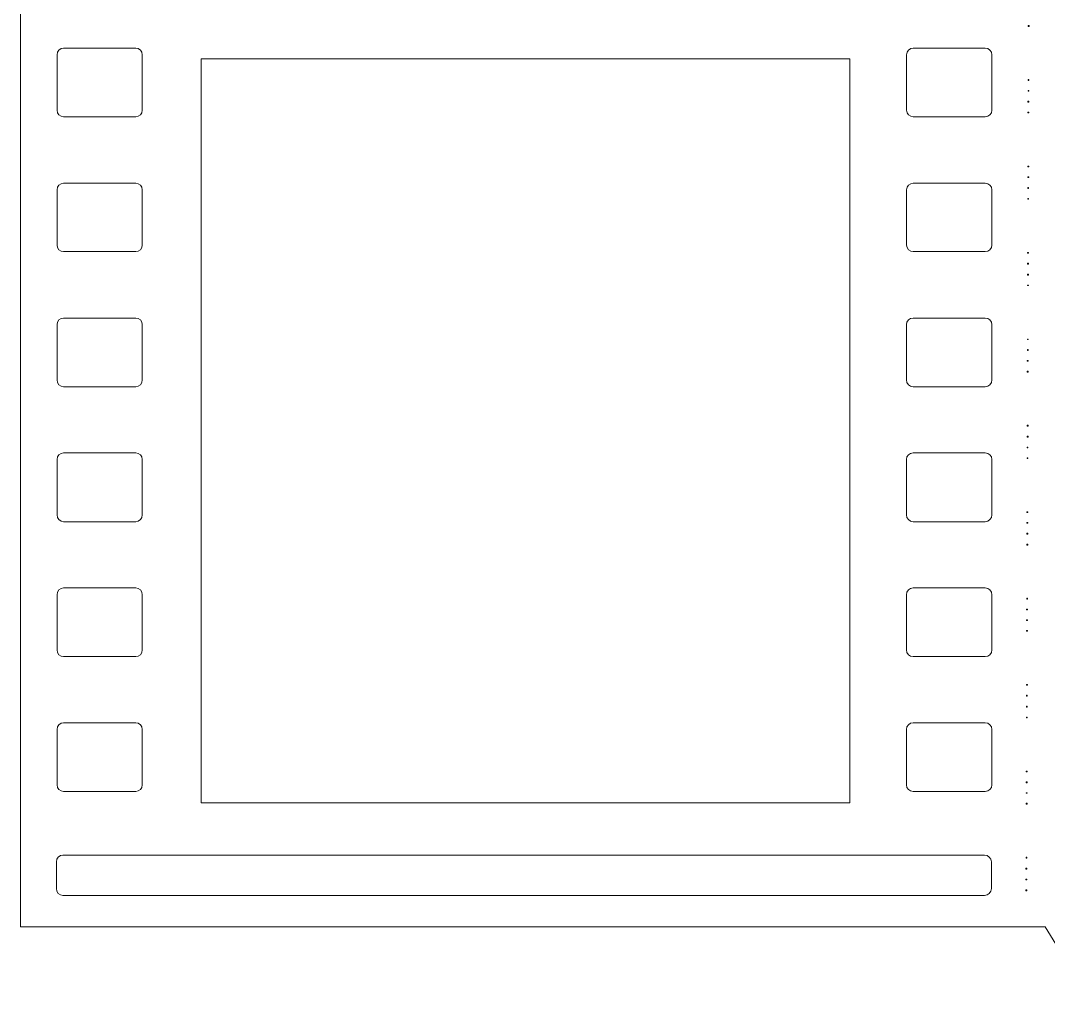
# Model space of a CAD drawing. Header units: centimetres. Extents: x -7.3 to 7.2, y -9.5 to 9.5.
# Drawn here: x -7.291 to -4.567, y -9.52 to -6.944 of the extents above; entities that cross this region are included whole.
import ezdxf

# ---------------------------------------------------------------- set-up
doc = ezdxf.new("R2010")
doc.units = ezdxf.units.CM
doc.header["$MEASUREMENT"] = 0
doc.layers.add('Layer 1', color=7, linetype='Continuous')

msp = doc.modelspace()

# ---------------------------------------------------------------- linework, layer by layer
at = {"layer": 'Layer 1', "lineweight": 9}
for points, knots in [([(-4.46691, 9.52087), (-4.46691, 9.52087), (-4.57605, 9.34393), (-4.57605, 9.34393), (-4.57605, 9.34393), (-4.57605, 9.34393), (-4.61905, 9.34393), (-4.61905, 9.34393), (-4.61905, 9.34393), (-4.61905, 9.34393), (-7.29051, 9.34393), (-7.29051, 9.34393), (-7.29051, 9.34393), (-7.29051, 9.34393), (-7.29051, -9.34393), (-7.29051, -9.34393), (-7.29051, -9.34393), (-7.29051, -9.34393), (-4.61905, -9.34393), (-4.61905, -9.34393), (-4.61905, -9.34393), (-4.61905, -9.34393), (-4.57605, -9.34393), (-4.57605, -9.34393), (-4.57605, -9.34393), (-4.57605, -9.34393), (-4.46691, -9.52004), (-4.46691, -9.52004), (-4.46691, -9.52004), (-4.46691, -9.52004), (-2.11956, -9.52004), (-2.11956, -9.52004), (-2.11956, -9.52004), (-2.11956, -9.52004), (-2.02778, -9.34393), (-2.02778, -9.34393), (-2.02778, -9.34393), (-2.02778, -9.34393), (-1.95172, -9.34393), (-1.95172, -9.34393), (-1.95172, -9.34393), (-1.95172, -9.34393), (-1.95172, -9.28026), (-1.95172, -9.28026), (-1.95172, -9.28026), (-1.95172, -9.28026), (-1.79214, -9.19675), (-1.79214, -9.19675), (-1.79214, -9.19675), (-1.79214, -9.19675), (-1.79214, -6.8494), (-1.79214, -6.8494), (-1.79214, -6.8494), (-1.79214, -6.8494), (-1.95172, -6.75101), (-1.95172, -6.75101), (-1.95172, -6.75101), (-1.95172, -6.75101), (-1.94841, -6.5997), (-1.94841, -6.5997), (-1.94841, -6.5997), (-1.94841, -6.5997), (-1.78883, -6.50131), (-1.78883, -6.50131), (-1.78883, -6.50131), (-1.78883, -6.50131), (-1.78883, -4.15396), (-1.78883, -4.15396), (-1.78883, -4.15396), (-1.78883, -4.15396), (-1.94841, -4.0721), (-1.94841, -4.0721), (-1.94841, -4.0721), (-1.94841, -4.0721), (-1.94841, -3.92989), (-1.94841, -3.92989), (-1.94841, -3.92989), (-1.94841, -3.92989), (-1.78883, -3.83232), (-1.78883, -3.83232), (-1.78883, -3.83232), (-1.78883, -3.83232), (-1.78883, -1.48497), (-1.78883, -1.48497), (-1.78883, -1.48497), (-1.78883, -1.48497), (-1.94841, -1.40229), (-1.94841, -1.40229), (-1.94841, -1.40229), (-1.94841, -1.40229), (-1.94841, -1.26008), (-1.94841, -1.26008), (-1.94841, -1.26008), (-1.94841, -1.26008), (-1.78883, -1.16169), (-1.78883, -1.16169), (-1.78883, -1.16169), (-1.78883, -1.16169), (-1.78883, 1.18484), (-1.78883, 1.18484), (-1.78883, 1.18484), (-1.78883, 1.18484), (-1.94841, 1.26752), (-1.94841, 1.26752), (-1.94841, 1.26752), (-1.94841, 1.26752), (-1.94841, 1.40891), (-1.94841, 1.40891), (-1.94841, 1.40891), (-1.94841, 1.40891), (-1.78883, 1.50647), (-1.78883, 1.50647), (-1.78883, 1.50647), (-1.78883, 1.50647), (-1.78883, 3.85382), (-1.78883, 3.85382), (-1.78883, 3.85382), (-1.78883, 3.85382), (-1.94841, 3.9365), (-1.94841, 3.9365), (-1.94841, 3.9365), (-1.94841, 3.9365), (-1.94841, 4.07872), (-1.94841, 4.07872), (-1.94841, 4.07872), (-1.94841, 4.07872), (-1.78883, 4.17711), (-1.78883, 4.17711), (-1.78883, 4.17711), (-1.78883, 4.17711), (-1.78883, 6.52363), (-1.78883, 6.52363), (-1.78883, 6.52363), (-1.78883, 6.52363), (-1.94841, 6.60632), (-1.94841, 6.60632), (-1.94841, 6.60632), (-1.94841, 6.60632), (-1.95172, 6.75184), (-1.95172, 6.75184), (-1.95172, 6.75184), (-1.95172, 6.75184), (-1.79214, 6.85023), (-1.79214, 6.85023), (-1.79214, 6.85023), (-1.79214, 6.85023), (-1.79214, 9.19758), (-1.79214, 9.19758), (-1.79214, 9.19758), (-1.79214, 9.19758), (-1.95172, 9.28026), (-1.95172, 9.28026), (-1.95172, 9.28026), (-1.95172, 9.28026), (-1.95172, 9.34393), (-1.95172, 9.34393), (-1.95172, 9.34393), (-1.95172, 9.34393), (-2.02778, 9.34393), (-2.02778, 9.34393), (-2.02778, 9.34393), (-2.02778, 9.34393), (-2.11956, 9.52087), (-2.11956, 9.52087), (-2.11956, 9.52087), (-2.11956, 9.52087), (-4.46691, 9.52087), (-4.46691, 9.52087)], [0, 0, 0, 0, 0.0232558, 0.0232558, 0.0232558, 0.0232558, 0.0465116, 0.0465116, 0.0465116, 0.0465116, 0.0697674, 0.0697674, 0.0697674, 0.0697674, 0.0930233, 0.0930233, 0.0930233, 0.0930233, 0.1162791, 0.1162791, 0.1162791, 0.1162791, 0.1395349, 0.1395349, 0.1395349, 0.1395349, 0.1627907, 0.1627907, 0.1627907, 0.1627907, 0.1860465, 0.1860465, 0.1860465, 0.1860465, 0.2093023, 0.2093023, 0.2093023, 0.2093023, 0.2325581, 0.2325581, 0.2325581, 0.2325581, 0.255814, 0.255814, 0.255814, 0.255814, 0.2790698, 0.2790698, 0.2790698, 0.2790698, 0.3023256, 0.3023256, 0.3023256, 0.3023256, 0.3255814, 0.3255814, 0.3255814, 0.3255814, 0.3488372, 0.3488372, 0.3488372, 0.3488372, 0.372093, 0.372093, 0.372093, 0.372093, 0.3953488, 0.3953488, 0.3953488, 0.3953488, 0.4186047, 0.4186047, 0.4186047, 0.4186047, 0.4418605, 0.4418605, 0.4418605, 0.4418605, 0.4651163, 0.4651163, 0.4651163, 0.4651163, 0.4883721, 0.4883721, 0.4883721, 0.4883721, 0.5116279, 0.5116279, 0.5116279, 0.5116279, 0.5348837, 0.5348837, 0.5348837, 0.5348837, 0.5581395, 0.5581395, 0.5581395, 0.5581395, 0.5813953, 0.5813953, 0.5813953, 0.5813953, 0.6046512, 0.6046512, 0.6046512, 0.6046512, 0.627907, 0.627907, 0.627907, 0.627907, 0.6511628, 0.6511628, 0.6511628, 0.6511628, 0.6744186, 0.6744186, 0.6744186, 0.6744186, 0.6976744, 0.6976744, 0.6976744, 0.6976744, 0.7209302, 0.7209302, 0.7209302, 0.7209302, 0.744186, 0.744186, 0.744186, 0.744186, 0.7674419, 0.7674419, 0.7674419, 0.7674419, 0.7906977, 0.7906977, 0.7906977, 0.7906977, 0.8139535, 0.8139535, 0.8139535, 0.8139535, 0.8372093, 0.8372093, 0.8372093, 0.8372093, 0.8604651, 0.8604651, 0.8604651, 0.8604651, 0.8837209, 0.8837209, 0.8837209, 0.8837209, 0.9069767, 0.9069767, 0.9069767, 0.9069767, 0.9302326, 0.9302326, 0.9302326, 0.9302326, 0.9534884, 0.9534884, 0.9534884, 0.9534884, 1, 1, 1, 1]), ([(-4.6207, -6.95689), (-4.6207, -6.95689), (-4.61822, -6.95689), (-4.61822, -6.95689), (-4.61822, -6.95689), (-4.61822, -6.95689), (-4.61822, -6.95937), (-4.61822, -6.95937), (-4.61822, -6.95937), (-4.61822, -6.95937), (-4.6207, -6.95937), (-4.6207, -6.95937), (-4.6207, -6.95937), (-4.6207, -6.95937), (-4.6207, -6.95689), (-4.6207, -6.95689)], [0, 0, 0, 0, 0.2, 0.2, 0.2, 0.2, 0.4, 0.4, 0.4, 0.4, 0.6, 0.6, 0.6, 0.6, 1, 1, 1, 1]), ([(-7.17641, -7.01642), (-7.17641, -7.01642), (-6.98541, -7.01642), (-6.98541, -7.01642), (-6.98541, -7.01642), (-6.97556, -7.01642), (-6.96805, -7.02476), (-6.96805, -7.03461), (-6.96805, -7.03461), (-6.96805, -7.03461), (-6.96805, -7.18096), (-6.96805, -7.18096), (-6.96805, -7.18096), (-6.96805, -7.19081), (-6.97556, -7.19832), (-6.98541, -7.19832), (-6.98541, -7.19832), (-6.98541, -7.19832), (-7.17641, -7.19832), (-7.17641, -7.19832), (-7.17641, -7.19832), (-7.18626, -7.19832), (-7.19377, -7.19081), (-7.19377, -7.18096), (-7.19377, -7.18096), (-7.19377, -7.18096), (-7.19377, -7.03461), (-7.19377, -7.03461), (-7.19377, -7.03461), (-7.19377, -7.02476), (-7.18626, -7.01642), (-7.17641, -7.01642)], [0, 0, 0, 0, 0.1111111, 0.1111111, 0.1111111, 0.1111111, 0.2222222, 0.2222222, 0.2222222, 0.2222222, 0.3333333, 0.3333333, 0.3333333, 0.3333333, 0.4444444, 0.4444444, 0.4444444, 0.4444444, 0.5555556, 0.5555556, 0.5555556, 0.5555556, 0.6666667, 0.6666667, 0.6666667, 0.6666667, 0.7777778, 0.7777778, 0.7777778, 0.7777778, 1, 1, 1, 1]), ([(-4.92497, -7.01642), (-4.92497, -7.01642), (-4.7348, -7.01642), (-4.7348, -7.01642), (-4.7348, -7.01642), (-4.72495, -7.01642), (-4.71661, -7.02476), (-4.71661, -7.03461), (-4.71661, -7.03461), (-4.71661, -7.03461), (-4.71661, -7.18096), (-4.71661, -7.18096), (-4.71661, -7.18096), (-4.71661, -7.19081), (-4.72495, -7.19832), (-4.7348, -7.19832), (-4.7348, -7.19832), (-4.7348, -7.19832), (-4.92497, -7.19832), (-4.92497, -7.19832), (-4.92497, -7.19832), (-4.93482, -7.19832), (-4.94316, -7.19081), (-4.94316, -7.18096), (-4.94316, -7.18096), (-4.94316, -7.18096), (-4.94316, -7.03461), (-4.94316, -7.03461), (-4.94316, -7.03461), (-4.94316, -7.02476), (-4.93482, -7.01642), (-4.92497, -7.01642)], [0, 0, 0, 0, 0.1111111, 0.1111111, 0.1111111, 0.1111111, 0.2222222, 0.2222222, 0.2222222, 0.2222222, 0.3333333, 0.3333333, 0.3333333, 0.3333333, 0.4444444, 0.4444444, 0.4444444, 0.4444444, 0.5555556, 0.5555556, 0.5555556, 0.5555556, 0.6666667, 0.6666667, 0.6666667, 0.6666667, 0.7777778, 0.7777778, 0.7777778, 0.7777778, 1, 1, 1, 1]), ([(-6.81178, -7.04536), (-6.81178, -7.04536), (-5.09364, -7.04536), (-5.09364, -7.04536), (-5.09364, -7.04536), (-5.09364, -7.04536), (-5.09364, -9.01485), (-5.09364, -9.01485), (-5.09364, -9.01485), (-5.09364, -9.01485), (-6.81178, -9.01485), (-6.81178, -9.01485), (-6.81178, -9.01485), (-6.81178, -9.01485), (-6.81178, -7.04536), (-6.81178, -7.04536)], [0, 0, 0, 0, 0.2, 0.2, 0.2, 0.2, 0.4, 0.4, 0.4, 0.4, 0.6, 0.6, 0.6, 0.6, 1, 1, 1, 1]), ([(-4.6207, -7.09993), (-4.6207, -7.09993), (-4.61905, -7.09993), (-4.61905, -7.09993), (-4.61905, -7.09993), (-4.61905, -7.09993), (-4.61905, -7.10241), (-4.61905, -7.10241), (-4.61905, -7.10241), (-4.61905, -7.10241), (-4.6207, -7.10241), (-4.6207, -7.10241), (-4.6207, -7.10241), (-4.6207, -7.10241), (-4.6207, -7.09993), (-4.6207, -7.09993)], [0, 0, 0, 0, 0.2, 0.2, 0.2, 0.2, 0.4, 0.4, 0.4, 0.4, 0.6, 0.6, 0.6, 0.6, 1, 1, 1, 1]), ([(-4.6207, -7.12887), (-4.6207, -7.12887), (-4.61905, -7.12887), (-4.61905, -7.12887), (-4.61905, -7.12887), (-4.61905, -7.12887), (-4.61905, -7.13052), (-4.61905, -7.13052), (-4.61905, -7.13052), (-4.61905, -7.13052), (-4.6207, -7.13052), (-4.6207, -7.13052), (-4.6207, -7.13052), (-4.6207, -7.13052), (-4.6207, -7.12887), (-4.6207, -7.12887)], [0, 0, 0, 0, 0.2, 0.2, 0.2, 0.2, 0.4, 0.4, 0.4, 0.4, 0.6, 0.6, 0.6, 0.6, 1, 1, 1, 1]), ([(-4.62153, -7.15698), (-4.62153, -7.15698), (-4.61905, -7.15698), (-4.61905, -7.15698), (-4.61905, -7.15698), (-4.61905, -7.15698), (-4.61905, -7.15946), (-4.61905, -7.15946), (-4.61905, -7.15946), (-4.61905, -7.15946), (-4.62153, -7.15946), (-4.62153, -7.15946), (-4.62153, -7.15946), (-4.62153, -7.15946), (-4.62153, -7.15698), (-4.62153, -7.15698)], [0, 0, 0, 0, 0.2, 0.2, 0.2, 0.2, 0.4, 0.4, 0.4, 0.4, 0.6, 0.6, 0.6, 0.6, 1, 1, 1, 1]), ([(-4.62153, -7.18592), (-4.62153, -7.18592), (-4.61905, -7.18592), (-4.61905, -7.18592), (-4.61905, -7.18592), (-4.61905, -7.18592), (-4.61905, -7.1884), (-4.61905, -7.1884), (-4.61905, -7.1884), (-4.61905, -7.1884), (-4.62153, -7.1884), (-4.62153, -7.1884), (-4.62153, -7.1884), (-4.62153, -7.1884), (-4.62153, -7.18592), (-4.62153, -7.18592)], [0, 0, 0, 0, 0.2, 0.2, 0.2, 0.2, 0.4, 0.4, 0.4, 0.4, 0.6, 0.6, 0.6, 0.6, 1, 1, 1, 1]), ([(-4.62153, -7.32896), (-4.62153, -7.32896), (-4.61905, -7.32896), (-4.61905, -7.32896), (-4.61905, -7.32896), (-4.61905, -7.32896), (-4.61905, -7.33144), (-4.61905, -7.33144), (-4.61905, -7.33144), (-4.61905, -7.33144), (-4.62153, -7.33144), (-4.62153, -7.33144), (-4.62153, -7.33144), (-4.62153, -7.33144), (-4.62153, -7.32896), (-4.62153, -7.32896)], [0, 0, 0, 0, 0.2, 0.2, 0.2, 0.2, 0.4, 0.4, 0.4, 0.4, 0.6, 0.6, 0.6, 0.6, 1, 1, 1, 1]), ([(-7.17641, -7.37443), (-7.17641, -7.37443), (-6.98541, -7.37443), (-6.98541, -7.37443), (-6.98541, -7.37443), (-6.97556, -7.37443), (-6.96805, -7.38195), (-6.96805, -7.3918), (-6.96805, -7.3918), (-6.96805, -7.3918), (-6.96805, -7.53814), (-6.96805, -7.53814), (-6.96805, -7.53814), (-6.96805, -7.548), (-6.97556, -7.55551), (-6.98541, -7.55551), (-6.98541, -7.55551), (-6.98541, -7.55551), (-7.17641, -7.55551), (-7.17641, -7.55551), (-7.17641, -7.55551), (-7.18626, -7.55551), (-7.19377, -7.548), (-7.19377, -7.53814), (-7.19377, -7.53814), (-7.19377, -7.53814), (-7.19377, -7.3918), (-7.19377, -7.3918), (-7.19377, -7.3918), (-7.19377, -7.38195), (-7.18626, -7.37443), (-7.17641, -7.37443)], [0, 0, 0, 0, 0.1111111, 0.1111111, 0.1111111, 0.1111111, 0.2222222, 0.2222222, 0.2222222, 0.2222222, 0.3333333, 0.3333333, 0.3333333, 0.3333333, 0.4444444, 0.4444444, 0.4444444, 0.4444444, 0.5555556, 0.5555556, 0.5555556, 0.5555556, 0.6666667, 0.6666667, 0.6666667, 0.6666667, 0.7777778, 0.7777778, 0.7777778, 0.7777778, 1, 1, 1, 1]), ([(-4.92497, -7.37443), (-4.92497, -7.37443), (-4.7348, -7.37443), (-4.7348, -7.37443), (-4.7348, -7.37443), (-4.72495, -7.37443), (-4.71661, -7.38195), (-4.71661, -7.3918), (-4.71661, -7.3918), (-4.71661, -7.3918), (-4.71661, -7.53814), (-4.71661, -7.53814), (-4.71661, -7.53814), (-4.71661, -7.548), (-4.72495, -7.55551), (-4.7348, -7.55551), (-4.7348, -7.55551), (-4.7348, -7.55551), (-4.92497, -7.55551), (-4.92497, -7.55551), (-4.92497, -7.55551), (-4.93482, -7.55551), (-4.94316, -7.548), (-4.94316, -7.53814), (-4.94316, -7.53814), (-4.94316, -7.53814), (-4.94316, -7.3918), (-4.94316, -7.3918), (-4.94316, -7.3918), (-4.94316, -7.38195), (-4.93482, -7.37443), (-4.92497, -7.37443)], [0, 0, 0, 0, 0.1111111, 0.1111111, 0.1111111, 0.1111111, 0.2222222, 0.2222222, 0.2222222, 0.2222222, 0.3333333, 0.3333333, 0.3333333, 0.3333333, 0.4444444, 0.4444444, 0.4444444, 0.4444444, 0.5555556, 0.5555556, 0.5555556, 0.5555556, 0.6666667, 0.6666667, 0.6666667, 0.6666667, 0.7777778, 0.7777778, 0.7777778, 0.7777778, 1, 1, 1, 1]), ([(-4.62153, -7.3579), (-4.62153, -7.3579), (-4.61905, -7.3579), (-4.61905, -7.3579), (-4.61905, -7.3579), (-4.61905, -7.3579), (-4.61905, -7.35955), (-4.61905, -7.35955), (-4.61905, -7.35955), (-4.61905, -7.35955), (-4.62153, -7.35955), (-4.62153, -7.35955), (-4.62153, -7.35955), (-4.62153, -7.35955), (-4.62153, -7.3579), (-4.62153, -7.3579)], [0, 0, 0, 0, 0.2, 0.2, 0.2, 0.2, 0.4, 0.4, 0.4, 0.4, 0.6, 0.6, 0.6, 0.6, 1, 1, 1, 1]), ([(-4.62153, -7.38601), (-4.62153, -7.38601), (-4.61987, -7.38601), (-4.61987, -7.38601), (-4.61987, -7.38601), (-4.61987, -7.38601), (-4.61987, -7.38849), (-4.61987, -7.38849), (-4.61987, -7.38849), (-4.61987, -7.38849), (-4.62153, -7.38849), (-4.62153, -7.38849), (-4.62153, -7.38849), (-4.62153, -7.38849), (-4.62153, -7.38601), (-4.62153, -7.38601)], [0, 0, 0, 0, 0.2, 0.2, 0.2, 0.2, 0.4, 0.4, 0.4, 0.4, 0.6, 0.6, 0.6, 0.6, 1, 1, 1, 1]), ([(-4.62153, -7.41495), (-4.62153, -7.41495), (-4.61987, -7.41495), (-4.61987, -7.41495), (-4.61987, -7.41495), (-4.61987, -7.41495), (-4.61987, -7.4166), (-4.61987, -7.4166), (-4.61987, -7.4166), (-4.61987, -7.4166), (-4.62153, -7.4166), (-4.62153, -7.4166), (-4.62153, -7.4166), (-4.62153, -7.4166), (-4.62153, -7.41495), (-4.62153, -7.41495)], [0, 0, 0, 0, 0.2, 0.2, 0.2, 0.2, 0.4, 0.4, 0.4, 0.4, 0.6, 0.6, 0.6, 0.6, 1, 1, 1, 1]), ([(-4.62235, -7.55799), (-4.62235, -7.55799), (-4.61987, -7.55799), (-4.61987, -7.55799), (-4.61987, -7.55799), (-4.61987, -7.55799), (-4.61987, -7.55964), (-4.61987, -7.55964), (-4.61987, -7.55964), (-4.61987, -7.55964), (-4.62235, -7.55964), (-4.62235, -7.55964), (-4.62235, -7.55964), (-4.62235, -7.55964), (-4.62235, -7.55799), (-4.62235, -7.55799)], [0, 0, 0, 0, 0.2, 0.2, 0.2, 0.2, 0.4, 0.4, 0.4, 0.4, 0.6, 0.6, 0.6, 0.6, 1, 1, 1, 1]), ([(-4.62235, -7.5861), (-4.62235, -7.5861), (-4.61987, -7.5861), (-4.61987, -7.5861), (-4.61987, -7.5861), (-4.61987, -7.5861), (-4.61987, -7.58858), (-4.61987, -7.58858), (-4.61987, -7.58858), (-4.61987, -7.58858), (-4.62235, -7.58858), (-4.62235, -7.58858), (-4.62235, -7.58858), (-4.62235, -7.58858), (-4.62235, -7.5861), (-4.62235, -7.5861)], [0, 0, 0, 0, 0.2, 0.2, 0.2, 0.2, 0.4, 0.4, 0.4, 0.4, 0.6, 0.6, 0.6, 0.6, 1, 1, 1, 1]), ([(-4.62235, -7.61504), (-4.62235, -7.61504), (-4.61987, -7.61504), (-4.61987, -7.61504), (-4.61987, -7.61504), (-4.61987, -7.61504), (-4.61987, -7.61752), (-4.61987, -7.61752), (-4.61987, -7.61752), (-4.61987, -7.61752), (-4.62235, -7.61752), (-4.62235, -7.61752), (-4.62235, -7.61752), (-4.62235, -7.61752), (-4.62235, -7.61504), (-4.62235, -7.61504)], [0, 0, 0, 0, 0.2, 0.2, 0.2, 0.2, 0.4, 0.4, 0.4, 0.4, 0.6, 0.6, 0.6, 0.6, 1, 1, 1, 1]), ([(-4.62235, -7.64398), (-4.62235, -7.64398), (-4.61987, -7.64398), (-4.61987, -7.64398), (-4.61987, -7.64398), (-4.61987, -7.64398), (-4.61987, -7.64563), (-4.61987, -7.64563), (-4.61987, -7.64563), (-4.61987, -7.64563), (-4.62235, -7.64563), (-4.62235, -7.64563), (-4.62235, -7.64563), (-4.62235, -7.64563), (-4.62235, -7.64398), (-4.62235, -7.64398)], [0, 0, 0, 0, 0.2, 0.2, 0.2, 0.2, 0.4, 0.4, 0.4, 0.4, 0.6, 0.6, 0.6, 0.6, 1, 1, 1, 1]), ([(-7.17641, -7.73162), (-7.17641, -7.73162), (-6.98541, -7.73162), (-6.98541, -7.73162), (-6.98541, -7.73162), (-6.97556, -7.73162), (-6.96805, -7.73913), (-6.96805, -7.74898), (-6.96805, -7.74898), (-6.96805, -7.74898), (-6.96805, -7.89533), (-6.96805, -7.89533), (-6.96805, -7.89533), (-6.96805, -7.90518), (-6.97556, -7.91352), (-6.98541, -7.91352), (-6.98541, -7.91352), (-6.98541, -7.91352), (-7.17641, -7.91352), (-7.17641, -7.91352), (-7.17641, -7.91352), (-7.18626, -7.91352), (-7.19377, -7.90518), (-7.19377, -7.89533), (-7.19377, -7.89533), (-7.19377, -7.89533), (-7.19377, -7.74898), (-7.19377, -7.74898), (-7.19377, -7.74898), (-7.19377, -7.73913), (-7.18626, -7.73162), (-7.17641, -7.73162)], [0, 0, 0, 0, 0.1111111, 0.1111111, 0.1111111, 0.1111111, 0.2222222, 0.2222222, 0.2222222, 0.2222222, 0.3333333, 0.3333333, 0.3333333, 0.3333333, 0.4444444, 0.4444444, 0.4444444, 0.4444444, 0.5555556, 0.5555556, 0.5555556, 0.5555556, 0.6666667, 0.6666667, 0.6666667, 0.6666667, 0.7777778, 0.7777778, 0.7777778, 0.7777778, 1, 1, 1, 1]), ([(-4.9258, -7.73162), (-4.9258, -7.73162), (-4.7348, -7.73162), (-4.7348, -7.73162), (-4.7348, -7.73162), (-4.72495, -7.73162), (-4.71661, -7.73913), (-4.71661, -7.74898), (-4.71661, -7.74898), (-4.71661, -7.74898), (-4.71661, -7.89533), (-4.71661, -7.89533), (-4.71661, -7.89533), (-4.71661, -7.90518), (-4.72495, -7.91352), (-4.7348, -7.91352), (-4.7348, -7.91352), (-4.7348, -7.91352), (-4.9258, -7.91352), (-4.9258, -7.91352), (-4.9258, -7.91352), (-4.93565, -7.91352), (-4.94316, -7.90518), (-4.94316, -7.89533), (-4.94316, -7.89533), (-4.94316, -7.89533), (-4.94316, -7.74898), (-4.94316, -7.74898), (-4.94316, -7.74898), (-4.94316, -7.73913), (-4.93565, -7.73162), (-4.9258, -7.73162)], [0, 0, 0, 0, 0.1111111, 0.1111111, 0.1111111, 0.1111111, 0.2222222, 0.2222222, 0.2222222, 0.2222222, 0.3333333, 0.3333333, 0.3333333, 0.3333333, 0.4444444, 0.4444444, 0.4444444, 0.4444444, 0.5555556, 0.5555556, 0.5555556, 0.5555556, 0.6666667, 0.6666667, 0.6666667, 0.6666667, 0.7777778, 0.7777778, 0.7777778, 0.7777778, 1, 1, 1, 1]), ([(-4.62235, -7.78702), (-4.62235, -7.78702), (-4.6207, -7.78702), (-4.6207, -7.78702), (-4.6207, -7.78702), (-4.6207, -7.78702), (-4.6207, -7.78867), (-4.6207, -7.78867), (-4.6207, -7.78867), (-4.6207, -7.78867), (-4.62235, -7.78867), (-4.62235, -7.78867), (-4.62235, -7.78867), (-4.62235, -7.78867), (-4.62235, -7.78702), (-4.62235, -7.78702)], [0, 0, 0, 0, 0.2, 0.2, 0.2, 0.2, 0.4, 0.4, 0.4, 0.4, 0.6, 0.6, 0.6, 0.6, 1, 1, 1, 1]), ([(-4.62235, -7.81513), (-4.62235, -7.81513), (-4.6207, -7.81513), (-4.6207, -7.81513), (-4.6207, -7.81513), (-4.6207, -7.81513), (-4.6207, -7.81761), (-4.6207, -7.81761), (-4.6207, -7.81761), (-4.6207, -7.81761), (-4.62235, -7.81761), (-4.62235, -7.81761), (-4.62235, -7.81761), (-4.62235, -7.81761), (-4.62235, -7.81513), (-4.62235, -7.81513)], [0, 0, 0, 0, 0.2, 0.2, 0.2, 0.2, 0.4, 0.4, 0.4, 0.4, 0.6, 0.6, 0.6, 0.6, 1, 1, 1, 1]), ([(-4.62318, -7.84407), (-4.62318, -7.84407), (-4.6207, -7.84407), (-4.6207, -7.84407), (-4.6207, -7.84407), (-4.6207, -7.84407), (-4.6207, -7.84572), (-4.6207, -7.84572), (-4.6207, -7.84572), (-4.6207, -7.84572), (-4.62318, -7.84572), (-4.62318, -7.84572), (-4.62318, -7.84572), (-4.62318, -7.84572), (-4.62318, -7.84407), (-4.62318, -7.84407)], [0, 0, 0, 0, 0.2, 0.2, 0.2, 0.2, 0.4, 0.4, 0.4, 0.4, 0.6, 0.6, 0.6, 0.6, 1, 1, 1, 1]), ([(-4.62318, -7.87218), (-4.62318, -7.87218), (-4.6207, -7.87218), (-4.6207, -7.87218), (-4.6207, -7.87218), (-4.6207, -7.87218), (-4.6207, -7.87466), (-4.6207, -7.87466), (-4.6207, -7.87466), (-4.6207, -7.87466), (-4.62318, -7.87466), (-4.62318, -7.87466), (-4.62318, -7.87466), (-4.62318, -7.87466), (-4.62318, -7.87218), (-4.62318, -7.87218)], [0, 0, 0, 0, 0.2, 0.2, 0.2, 0.2, 0.4, 0.4, 0.4, 0.4, 0.6, 0.6, 0.6, 0.6, 1, 1, 1, 1]), ([(-4.62318, -8.01522), (-4.62318, -8.01522), (-4.6207, -8.01522), (-4.6207, -8.01522), (-4.6207, -8.01522), (-4.6207, -8.01522), (-4.6207, -8.0177), (-4.6207, -8.0177), (-4.6207, -8.0177), (-4.6207, -8.0177), (-4.62318, -8.0177), (-4.62318, -8.0177), (-4.62318, -8.0177), (-4.62318, -8.0177), (-4.62318, -8.01522), (-4.62318, -8.01522)], [0, 0, 0, 0, 0.2, 0.2, 0.2, 0.2, 0.4, 0.4, 0.4, 0.4, 0.6, 0.6, 0.6, 0.6, 1, 1, 1, 1]), ([(-4.62318, -8.04416), (-4.62318, -8.04416), (-4.6207, -8.04416), (-4.6207, -8.04416), (-4.6207, -8.04416), (-4.6207, -8.04416), (-4.6207, -8.04664), (-4.6207, -8.04664), (-4.6207, -8.04664), (-4.6207, -8.04664), (-4.62318, -8.04664), (-4.62318, -8.04664), (-4.62318, -8.04664), (-4.62318, -8.04664), (-4.62318, -8.04416), (-4.62318, -8.04416)], [0, 0, 0, 0, 0.2, 0.2, 0.2, 0.2, 0.4, 0.4, 0.4, 0.4, 0.6, 0.6, 0.6, 0.6, 1, 1, 1, 1]), ([(-7.17641, -8.08881), (-7.17641, -8.08881), (-6.98541, -8.08881), (-6.98541, -8.08881), (-6.98541, -8.08881), (-6.97556, -8.08881), (-6.96805, -8.09632), (-6.96805, -8.10617), (-6.96805, -8.10617), (-6.96805, -8.10617), (-6.96805, -8.25252), (-6.96805, -8.25252), (-6.96805, -8.25252), (-6.96805, -8.26237), (-6.97556, -8.27071), (-6.98541, -8.27071), (-6.98541, -8.27071), (-6.98541, -8.27071), (-7.17641, -8.27071), (-7.17641, -8.27071), (-7.17641, -8.27071), (-7.18626, -8.27071), (-7.19377, -8.26237), (-7.19377, -8.25252), (-7.19377, -8.25252), (-7.19377, -8.25252), (-7.19377, -8.10617), (-7.19377, -8.10617), (-7.19377, -8.10617), (-7.19377, -8.09632), (-7.18626, -8.08881), (-7.17641, -8.08881)], [0, 0, 0, 0, 0.1111111, 0.1111111, 0.1111111, 0.1111111, 0.2222222, 0.2222222, 0.2222222, 0.2222222, 0.3333333, 0.3333333, 0.3333333, 0.3333333, 0.4444444, 0.4444444, 0.4444444, 0.4444444, 0.5555556, 0.5555556, 0.5555556, 0.5555556, 0.6666667, 0.6666667, 0.6666667, 0.6666667, 0.7777778, 0.7777778, 0.7777778, 0.7777778, 1, 1, 1, 1]), ([(-4.9258, -8.08881), (-4.9258, -8.08881), (-4.7348, -8.08881), (-4.7348, -8.08881), (-4.7348, -8.08881), (-4.72495, -8.08881), (-4.71661, -8.09632), (-4.71661, -8.10617), (-4.71661, -8.10617), (-4.71661, -8.10617), (-4.71661, -8.25252), (-4.71661, -8.25252), (-4.71661, -8.25252), (-4.71661, -8.26237), (-4.72495, -8.27071), (-4.7348, -8.27071), (-4.7348, -8.27071), (-4.7348, -8.27071), (-4.9258, -8.27071), (-4.9258, -8.27071), (-4.9258, -8.27071), (-4.93565, -8.27071), (-4.94316, -8.26237), (-4.94316, -8.25252), (-4.94316, -8.25252), (-4.94316, -8.25252), (-4.94316, -8.10617), (-4.94316, -8.10617), (-4.94316, -8.10617), (-4.94316, -8.09632), (-4.93565, -8.08881), (-4.9258, -8.08881)], [0, 0, 0, 0, 0.1111111, 0.1111111, 0.1111111, 0.1111111, 0.2222222, 0.2222222, 0.2222222, 0.2222222, 0.3333333, 0.3333333, 0.3333333, 0.3333333, 0.4444444, 0.4444444, 0.4444444, 0.4444444, 0.5555556, 0.5555556, 0.5555556, 0.5555556, 0.6666667, 0.6666667, 0.6666667, 0.6666667, 0.7777778, 0.7777778, 0.7777778, 0.7777778, 1, 1, 1, 1]), ([(-4.62318, -8.0731), (-4.62318, -8.0731), (-4.62153, -8.0731), (-4.62153, -8.0731), (-4.62153, -8.0731), (-4.62153, -8.0731), (-4.62153, -8.07475), (-4.62153, -8.07475), (-4.62153, -8.07475), (-4.62153, -8.07475), (-4.62318, -8.07475), (-4.62318, -8.07475), (-4.62318, -8.07475), (-4.62318, -8.07475), (-4.62318, -8.0731), (-4.62318, -8.0731)], [0, 0, 0, 0, 0.2, 0.2, 0.2, 0.2, 0.4, 0.4, 0.4, 0.4, 0.6, 0.6, 0.6, 0.6, 1, 1, 1, 1]), ([(-4.62318, -8.10121), (-4.62318, -8.10121), (-4.62153, -8.10121), (-4.62153, -8.10121), (-4.62153, -8.10121), (-4.62153, -8.10121), (-4.62153, -8.10369), (-4.62153, -8.10369), (-4.62153, -8.10369), (-4.62153, -8.10369), (-4.62318, -8.10369), (-4.62318, -8.10369), (-4.62318, -8.10369), (-4.62318, -8.10369), (-4.62318, -8.10121), (-4.62318, -8.10121)], [0, 0, 0, 0, 0.2, 0.2, 0.2, 0.2, 0.4, 0.4, 0.4, 0.4, 0.6, 0.6, 0.6, 0.6, 1, 1, 1, 1]), ([(-4.62401, -8.24425), (-4.62401, -8.24425), (-4.62153, -8.24425), (-4.62153, -8.24425), (-4.62153, -8.24425), (-4.62153, -8.24425), (-4.62153, -8.24673), (-4.62153, -8.24673), (-4.62153, -8.24673), (-4.62153, -8.24673), (-4.62401, -8.24673), (-4.62401, -8.24673), (-4.62401, -8.24673), (-4.62401, -8.24673), (-4.62401, -8.24425), (-4.62401, -8.24425)], [0, 0, 0, 0, 0.2, 0.2, 0.2, 0.2, 0.4, 0.4, 0.4, 0.4, 0.6, 0.6, 0.6, 0.6, 1, 1, 1, 1]), ([(-4.62401, -8.27319), (-4.62401, -8.27319), (-4.62153, -8.27319), (-4.62153, -8.27319), (-4.62153, -8.27319), (-4.62153, -8.27319), (-4.62153, -8.27484), (-4.62153, -8.27484), (-4.62153, -8.27484), (-4.62153, -8.27484), (-4.62401, -8.27484), (-4.62401, -8.27484), (-4.62401, -8.27484), (-4.62401, -8.27484), (-4.62401, -8.27319), (-4.62401, -8.27319)], [0, 0, 0, 0, 0.2, 0.2, 0.2, 0.2, 0.4, 0.4, 0.4, 0.4, 0.6, 0.6, 0.6, 0.6, 1, 1, 1, 1]), ([(-4.62401, -8.3013), (-4.62401, -8.3013), (-4.62153, -8.3013), (-4.62153, -8.3013), (-4.62153, -8.3013), (-4.62153, -8.3013), (-4.62153, -8.30378), (-4.62153, -8.30378), (-4.62153, -8.30378), (-4.62153, -8.30378), (-4.62401, -8.30378), (-4.62401, -8.30378), (-4.62401, -8.30378), (-4.62401, -8.30378), (-4.62401, -8.3013), (-4.62401, -8.3013)], [0, 0, 0, 0, 0.2, 0.2, 0.2, 0.2, 0.4, 0.4, 0.4, 0.4, 0.6, 0.6, 0.6, 0.6, 1, 1, 1, 1]), ([(-4.62401, -8.33024), (-4.62401, -8.33024), (-4.62153, -8.33024), (-4.62153, -8.33024), (-4.62153, -8.33024), (-4.62153, -8.33024), (-4.62153, -8.33272), (-4.62153, -8.33272), (-4.62153, -8.33272), (-4.62153, -8.33272), (-4.62401, -8.33272), (-4.62401, -8.33272), (-4.62401, -8.33272), (-4.62401, -8.33272), (-4.62401, -8.33024), (-4.62401, -8.33024)], [0, 0, 0, 0, 0.2, 0.2, 0.2, 0.2, 0.4, 0.4, 0.4, 0.4, 0.6, 0.6, 0.6, 0.6, 1, 1, 1, 1]), ([(-7.17641, -8.446), (-7.17641, -8.446), (-6.98541, -8.446), (-6.98541, -8.446), (-6.98541, -8.446), (-6.97556, -8.446), (-6.96805, -8.45433), (-6.96805, -8.46419), (-6.96805, -8.46419), (-6.96805, -8.46419), (-6.96805, -8.61053), (-6.96805, -8.61053), (-6.96805, -8.61053), (-6.96805, -8.62039), (-6.97556, -8.6279), (-6.98541, -8.6279), (-6.98541, -8.6279), (-6.98541, -8.6279), (-7.17641, -8.6279), (-7.17641, -8.6279), (-7.17641, -8.6279), (-7.18626, -8.6279), (-7.19377, -8.62039), (-7.19377, -8.61053), (-7.19377, -8.61053), (-7.19377, -8.61053), (-7.19377, -8.46419), (-7.19377, -8.46419), (-7.19377, -8.46419), (-7.19377, -8.45433), (-7.18626, -8.446), (-7.17641, -8.446)], [0, 0, 0, 0, 0.1111111, 0.1111111, 0.1111111, 0.1111111, 0.2222222, 0.2222222, 0.2222222, 0.2222222, 0.3333333, 0.3333333, 0.3333333, 0.3333333, 0.4444444, 0.4444444, 0.4444444, 0.4444444, 0.5555556, 0.5555556, 0.5555556, 0.5555556, 0.6666667, 0.6666667, 0.6666667, 0.6666667, 0.7777778, 0.7777778, 0.7777778, 0.7777778, 1, 1, 1, 1]), ([(-4.9258, -8.446), (-4.9258, -8.446), (-4.7348, -8.446), (-4.7348, -8.446), (-4.7348, -8.446), (-4.72495, -8.446), (-4.71661, -8.45433), (-4.71661, -8.46419), (-4.71661, -8.46419), (-4.71661, -8.46419), (-4.71661, -8.61053), (-4.71661, -8.61053), (-4.71661, -8.61053), (-4.71661, -8.62039), (-4.72495, -8.6279), (-4.7348, -8.6279), (-4.7348, -8.6279), (-4.7348, -8.6279), (-4.9258, -8.6279), (-4.9258, -8.6279), (-4.9258, -8.6279), (-4.93565, -8.6279), (-4.94316, -8.62039), (-4.94316, -8.61053), (-4.94316, -8.61053), (-4.94316, -8.61053), (-4.94316, -8.46419), (-4.94316, -8.46419), (-4.94316, -8.46419), (-4.94316, -8.45433), (-4.93565, -8.446), (-4.9258, -8.446)], [0, 0, 0, 0, 0.1111111, 0.1111111, 0.1111111, 0.1111111, 0.2222222, 0.2222222, 0.2222222, 0.2222222, 0.3333333, 0.3333333, 0.3333333, 0.3333333, 0.4444444, 0.4444444, 0.4444444, 0.4444444, 0.5555556, 0.5555556, 0.5555556, 0.5555556, 0.6666667, 0.6666667, 0.6666667, 0.6666667, 0.7777778, 0.7777778, 0.7777778, 0.7777778, 1, 1, 1, 1]), ([(-4.62401, -8.47328), (-4.62401, -8.47328), (-4.62235, -8.47328), (-4.62235, -8.47328), (-4.62235, -8.47328), (-4.62235, -8.47328), (-4.62235, -8.47576), (-4.62235, -8.47576), (-4.62235, -8.47576), (-4.62235, -8.47576), (-4.62401, -8.47576), (-4.62401, -8.47576), (-4.62401, -8.47576), (-4.62401, -8.47576), (-4.62401, -8.47328), (-4.62401, -8.47328)], [0, 0, 0, 0, 0.2, 0.2, 0.2, 0.2, 0.4, 0.4, 0.4, 0.4, 0.6, 0.6, 0.6, 0.6, 1, 1, 1, 1]), ([(-4.62483, -8.50222), (-4.62483, -8.50222), (-4.62235, -8.50222), (-4.62235, -8.50222), (-4.62235, -8.50222), (-4.62235, -8.50222), (-4.62235, -8.50387), (-4.62235, -8.50387), (-4.62235, -8.50387), (-4.62235, -8.50387), (-4.62483, -8.50387), (-4.62483, -8.50387), (-4.62483, -8.50387), (-4.62483, -8.50387), (-4.62483, -8.50222), (-4.62483, -8.50222)], [0, 0, 0, 0, 0.2, 0.2, 0.2, 0.2, 0.4, 0.4, 0.4, 0.4, 0.6, 0.6, 0.6, 0.6, 1, 1, 1, 1]), ([(-4.62483, -8.53033), (-4.62483, -8.53033), (-4.62235, -8.53033), (-4.62235, -8.53033), (-4.62235, -8.53033), (-4.62235, -8.53033), (-4.62235, -8.53281), (-4.62235, -8.53281), (-4.62235, -8.53281), (-4.62235, -8.53281), (-4.62483, -8.53281), (-4.62483, -8.53281), (-4.62483, -8.53281), (-4.62483, -8.53281), (-4.62483, -8.53033), (-4.62483, -8.53033)], [0, 0, 0, 0, 0.2, 0.2, 0.2, 0.2, 0.4, 0.4, 0.4, 0.4, 0.6, 0.6, 0.6, 0.6, 1, 1, 1, 1]), ([(-4.62483, -8.55927), (-4.62483, -8.55927), (-4.62235, -8.55927), (-4.62235, -8.55927), (-4.62235, -8.55927), (-4.62235, -8.55927), (-4.62235, -8.56092), (-4.62235, -8.56092), (-4.62235, -8.56092), (-4.62235, -8.56092), (-4.62483, -8.56092), (-4.62483, -8.56092), (-4.62483, -8.56092), (-4.62483, -8.56092), (-4.62483, -8.55927), (-4.62483, -8.55927)], [0, 0, 0, 0, 0.2, 0.2, 0.2, 0.2, 0.4, 0.4, 0.4, 0.4, 0.6, 0.6, 0.6, 0.6, 1, 1, 1, 1]), ([(-4.62483, -8.70231), (-4.62483, -8.70231), (-4.62235, -8.70231), (-4.62235, -8.70231), (-4.62235, -8.70231), (-4.62235, -8.70231), (-4.62235, -8.70396), (-4.62235, -8.70396), (-4.62235, -8.70396), (-4.62235, -8.70396), (-4.62483, -8.70396), (-4.62483, -8.70396), (-4.62483, -8.70396), (-4.62483, -8.70396), (-4.62483, -8.70231), (-4.62483, -8.70231)], [0, 0, 0, 0, 0.2, 0.2, 0.2, 0.2, 0.4, 0.4, 0.4, 0.4, 0.6, 0.6, 0.6, 0.6, 1, 1, 1, 1]), ([(-4.62483, -8.73042), (-4.62483, -8.73042), (-4.62318, -8.73042), (-4.62318, -8.73042), (-4.62318, -8.73042), (-4.62318, -8.73042), (-4.62318, -8.7329), (-4.62318, -8.7329), (-4.62318, -8.7329), (-4.62318, -8.7329), (-4.62483, -8.7329), (-4.62483, -8.7329), (-4.62483, -8.7329), (-4.62483, -8.7329), (-4.62483, -8.73042), (-4.62483, -8.73042)], [0, 0, 0, 0, 0.2, 0.2, 0.2, 0.2, 0.4, 0.4, 0.4, 0.4, 0.6, 0.6, 0.6, 0.6, 1, 1, 1, 1]), ([(-4.62483, -8.75936), (-4.62483, -8.75936), (-4.62318, -8.75936), (-4.62318, -8.75936), (-4.62318, -8.75936), (-4.62318, -8.75936), (-4.62318, -8.76184), (-4.62318, -8.76184), (-4.62318, -8.76184), (-4.62318, -8.76184), (-4.62483, -8.76184), (-4.62483, -8.76184), (-4.62483, -8.76184), (-4.62483, -8.76184), (-4.62483, -8.75936), (-4.62483, -8.75936)], [0, 0, 0, 0, 0.2, 0.2, 0.2, 0.2, 0.4, 0.4, 0.4, 0.4, 0.6, 0.6, 0.6, 0.6, 1, 1, 1, 1]), ([(-4.62483, -8.7883), (-4.62483, -8.7883), (-4.62318, -8.7883), (-4.62318, -8.7883), (-4.62318, -8.7883), (-4.62318, -8.7883), (-4.62318, -8.78995), (-4.62318, -8.78995), (-4.62318, -8.78995), (-4.62318, -8.78995), (-4.62483, -8.78995), (-4.62483, -8.78995), (-4.62483, -8.78995), (-4.62483, -8.78995), (-4.62483, -8.7883), (-4.62483, -8.7883)], [0, 0, 0, 0, 0.2, 0.2, 0.2, 0.2, 0.4, 0.4, 0.4, 0.4, 0.6, 0.6, 0.6, 0.6, 1, 1, 1, 1]), ([(-7.17641, -8.80318), (-7.17641, -8.80318), (-6.98541, -8.80318), (-6.98541, -8.80318), (-6.98541, -8.80318), (-6.97556, -8.80318), (-6.96805, -8.81152), (-6.96805, -8.82137), (-6.96805, -8.82137), (-6.96805, -8.82137), (-6.96805, -8.96772), (-6.96805, -8.96772), (-6.96805, -8.96772), (-6.96805, -8.97757), (-6.97556, -8.98508), (-6.98541, -8.98508), (-6.98541, -8.98508), (-6.98541, -8.98508), (-7.17641, -8.98508), (-7.17641, -8.98508), (-7.17641, -8.98508), (-7.18626, -8.98508), (-7.19377, -8.97757), (-7.19377, -8.96772), (-7.19377, -8.96772), (-7.19377, -8.96772), (-7.19377, -8.82137), (-7.19377, -8.82137), (-7.19377, -8.82137), (-7.19377, -8.81152), (-7.18626, -8.80318), (-7.17641, -8.80318)], [0, 0, 0, 0, 0.1111111, 0.1111111, 0.1111111, 0.1111111, 0.2222222, 0.2222222, 0.2222222, 0.2222222, 0.3333333, 0.3333333, 0.3333333, 0.3333333, 0.4444444, 0.4444444, 0.4444444, 0.4444444, 0.5555556, 0.5555556, 0.5555556, 0.5555556, 0.6666667, 0.6666667, 0.6666667, 0.6666667, 0.7777778, 0.7777778, 0.7777778, 0.7777778, 1, 1, 1, 1]), ([(-4.9258, -8.80318), (-4.9258, -8.80318), (-4.7348, -8.80318), (-4.7348, -8.80318), (-4.7348, -8.80318), (-4.72495, -8.80318), (-4.71661, -8.81152), (-4.71661, -8.82137), (-4.71661, -8.82137), (-4.71661, -8.82137), (-4.71661, -8.96772), (-4.71661, -8.96772), (-4.71661, -8.96772), (-4.71661, -8.97757), (-4.72495, -8.98508), (-4.7348, -8.98508), (-4.7348, -8.98508), (-4.7348, -8.98508), (-4.9258, -8.98508), (-4.9258, -8.98508), (-4.9258, -8.98508), (-4.93565, -8.98508), (-4.94316, -8.97757), (-4.94316, -8.96772), (-4.94316, -8.96772), (-4.94316, -8.96772), (-4.94316, -8.82137), (-4.94316, -8.82137), (-4.94316, -8.82137), (-4.94316, -8.81152), (-4.93565, -8.80318), (-4.9258, -8.80318)], [0, 0, 0, 0, 0.1111111, 0.1111111, 0.1111111, 0.1111111, 0.2222222, 0.2222222, 0.2222222, 0.2222222, 0.3333333, 0.3333333, 0.3333333, 0.3333333, 0.4444444, 0.4444444, 0.4444444, 0.4444444, 0.5555556, 0.5555556, 0.5555556, 0.5555556, 0.6666667, 0.6666667, 0.6666667, 0.6666667, 0.7777778, 0.7777778, 0.7777778, 0.7777778, 1, 1, 1, 1]), ([(-4.62566, -8.93134), (-4.62566, -8.93134), (-4.62318, -8.93134), (-4.62318, -8.93134), (-4.62318, -8.93134), (-4.62318, -8.93134), (-4.62318, -8.93299), (-4.62318, -8.93299), (-4.62318, -8.93299), (-4.62318, -8.93299), (-4.62566, -8.93299), (-4.62566, -8.93299), (-4.62566, -8.93299), (-4.62566, -8.93299), (-4.62566, -8.93134), (-4.62566, -8.93134)], [0, 0, 0, 0, 0.2, 0.2, 0.2, 0.2, 0.4, 0.4, 0.4, 0.4, 0.6, 0.6, 0.6, 0.6, 1, 1, 1, 1]), ([(-4.62566, -8.95945), (-4.62566, -8.95945), (-4.62318, -8.95945), (-4.62318, -8.95945), (-4.62318, -8.95945), (-4.62318, -8.95945), (-4.62318, -8.96193), (-4.62318, -8.96193), (-4.62318, -8.96193), (-4.62318, -8.96193), (-4.62566, -8.96193), (-4.62566, -8.96193), (-4.62566, -8.96193), (-4.62566, -8.96193), (-4.62566, -8.95945), (-4.62566, -8.95945)], [0, 0, 0, 0, 0.2, 0.2, 0.2, 0.2, 0.4, 0.4, 0.4, 0.4, 0.6, 0.6, 0.6, 0.6, 1, 1, 1, 1]), ([(-4.62566, -8.98839), (-4.62566, -8.98839), (-4.62318, -8.98839), (-4.62318, -8.98839), (-4.62318, -8.98839), (-4.62318, -8.98839), (-4.62318, -8.99005), (-4.62318, -8.99005), (-4.62318, -8.99005), (-4.62318, -8.99005), (-4.62566, -8.99005), (-4.62566, -8.99005), (-4.62566, -8.99005), (-4.62566, -8.99005), (-4.62566, -8.98839), (-4.62566, -8.98839)], [0, 0, 0, 0, 0.2, 0.2, 0.2, 0.2, 0.4, 0.4, 0.4, 0.4, 0.6, 0.6, 0.6, 0.6, 1, 1, 1, 1]), ([(-4.62566, -9.0165), (-4.62566, -9.0165), (-4.62318, -9.0165), (-4.62318, -9.0165), (-4.62318, -9.0165), (-4.62318, -9.0165), (-4.62318, -9.01898), (-4.62318, -9.01898), (-4.62318, -9.01898), (-4.62318, -9.01898), (-4.62566, -9.01898), (-4.62566, -9.01898), (-4.62566, -9.01898), (-4.62566, -9.01898), (-4.62566, -9.0165), (-4.62566, -9.0165)], [0, 0, 0, 0, 0.2, 0.2, 0.2, 0.2, 0.4, 0.4, 0.4, 0.4, 0.6, 0.6, 0.6, 0.6, 1, 1, 1, 1]), ([(-7.17806, -9.15376), (-7.17806, -9.15376), (-4.73646, -9.15376), (-4.73646, -9.15376), (-4.73646, -9.15376), (-4.7266, -9.15376), (-4.71826, -9.16127), (-4.71826, -9.17112), (-4.71826, -9.17112), (-4.71826, -9.17112), (-4.71826, -9.24223), (-4.71826, -9.24223), (-4.71826, -9.24223), (-4.71826, -9.25208), (-4.7266, -9.26042), (-4.73646, -9.26042), (-4.73646, -9.26042), (-4.73646, -9.26042), (-7.17806, -9.26042), (-7.17806, -9.26042), (-7.17806, -9.26042), (-7.18791, -9.26042), (-7.19543, -9.25208), (-7.19543, -9.24223), (-7.19543, -9.24223), (-7.19543, -9.24223), (-7.19543, -9.17112), (-7.19543, -9.17112), (-7.19543, -9.17112), (-7.19543, -9.16127), (-7.18791, -9.15376), (-7.17806, -9.15376)], [0, 0, 0, 0, 0.1111111, 0.1111111, 0.1111111, 0.1111111, 0.2222222, 0.2222222, 0.2222222, 0.2222222, 0.3333333, 0.3333333, 0.3333333, 0.3333333, 0.4444444, 0.4444444, 0.4444444, 0.4444444, 0.5555556, 0.5555556, 0.5555556, 0.5555556, 0.6666667, 0.6666667, 0.6666667, 0.6666667, 0.7777778, 0.7777778, 0.7777778, 0.7777778, 1, 1, 1, 1]), ([(-4.62566, -9.15954), (-4.62566, -9.15954), (-4.62401, -9.15954), (-4.62401, -9.15954), (-4.62401, -9.15954), (-4.62401, -9.15954), (-4.62401, -9.16202), (-4.62401, -9.16202), (-4.62401, -9.16202), (-4.62401, -9.16202), (-4.62566, -9.16202), (-4.62566, -9.16202), (-4.62566, -9.16202), (-4.62566, -9.16202), (-4.62566, -9.15954), (-4.62566, -9.15954)], [0, 0, 0, 0, 0.2, 0.2, 0.2, 0.2, 0.4, 0.4, 0.4, 0.4, 0.6, 0.6, 0.6, 0.6, 1, 1, 1, 1]), ([(-4.62649, -9.18848), (-4.62649, -9.18848), (-4.62401, -9.18848), (-4.62401, -9.18848), (-4.62401, -9.18848), (-4.62401, -9.18848), (-4.62401, -9.19096), (-4.62401, -9.19096), (-4.62401, -9.19096), (-4.62401, -9.19096), (-4.62649, -9.19096), (-4.62649, -9.19096), (-4.62649, -9.19096), (-4.62649, -9.19096), (-4.62649, -9.18848), (-4.62649, -9.18848)], [0, 0, 0, 0, 0.2, 0.2, 0.2, 0.2, 0.4, 0.4, 0.4, 0.4, 0.6, 0.6, 0.6, 0.6, 1, 1, 1, 1]), ([(-4.62649, -9.21742), (-4.62649, -9.21742), (-4.62401, -9.21742), (-4.62401, -9.21742), (-4.62401, -9.21742), (-4.62401, -9.21742), (-4.62401, -9.21908), (-4.62401, -9.21908), (-4.62401, -9.21908), (-4.62401, -9.21908), (-4.62649, -9.21908), (-4.62649, -9.21908), (-4.62649, -9.21908), (-4.62649, -9.21908), (-4.62649, -9.21742), (-4.62649, -9.21742)], [0, 0, 0, 0, 0.2, 0.2, 0.2, 0.2, 0.4, 0.4, 0.4, 0.4, 0.6, 0.6, 0.6, 0.6, 1, 1, 1, 1]), ([(-4.62649, -9.24553), (-4.62649, -9.24553), (-4.62401, -9.24553), (-4.62401, -9.24553), (-4.62401, -9.24553), (-4.62401, -9.24553), (-4.62401, -9.24801), (-4.62401, -9.24801), (-4.62401, -9.24801), (-4.62401, -9.24801), (-4.62649, -9.24801), (-4.62649, -9.24801), (-4.62649, -9.24801), (-4.62649, -9.24801), (-4.62649, -9.24553), (-4.62649, -9.24553)], [0, 0, 0, 0, 0.2, 0.2, 0.2, 0.2, 0.4, 0.4, 0.4, 0.4, 0.6, 0.6, 0.6, 0.6, 1, 1, 1, 1])]:
    msp.add_open_spline(points, degree=3, knots=knots, dxfattribs=at)

doc.saveas('drawing.dxf')
